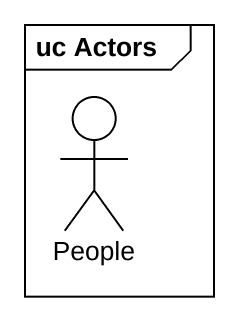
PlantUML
@startuml
mainframe uc Actors
actor People
@enduml
